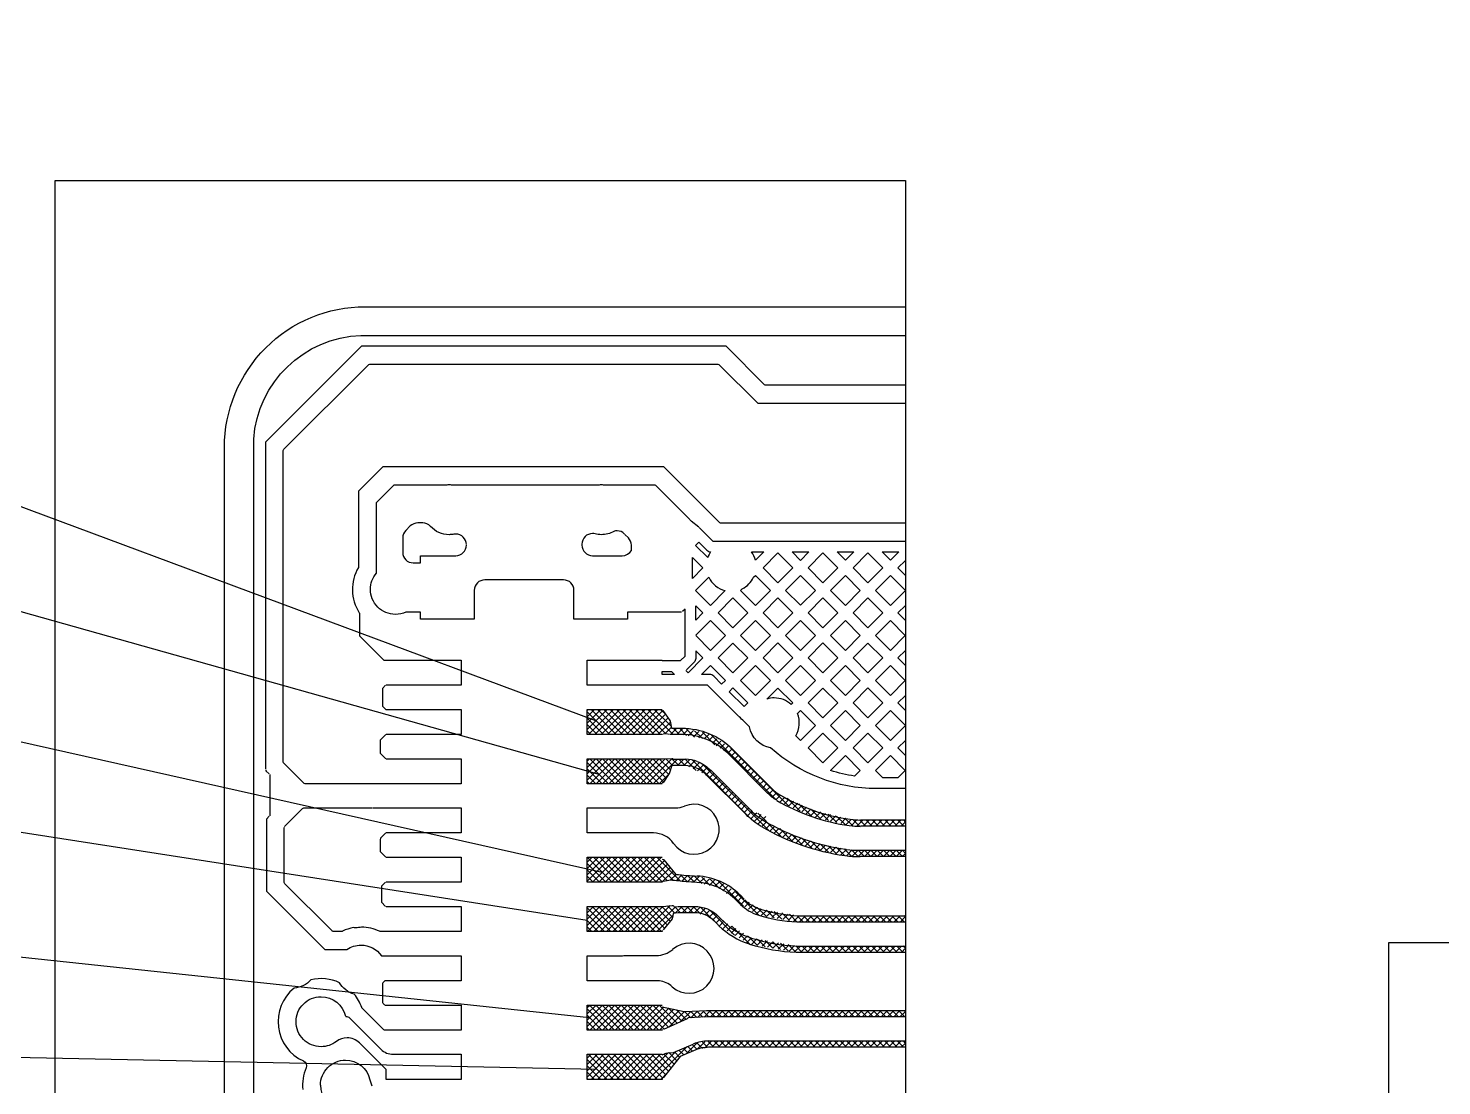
# Model space of a CAD drawing. Header units: millimetres. Extents: x 3193 to 3447, y -44 to 135.
# Drawn here: x 3249.66 to 3279.79, y 66.5 to 89.03 of the extents above; entities that cross this region are included whole.
import ezdxf

# ---------------------------------------------------------------- set-up
doc = ezdxf.new("R2010")
doc.units = ezdxf.units.MM
doc.header["$LTSCALE"] = 23.1
for name, color, linetype in [('gbr-dxf_layer0', 7, 'CONTINUOUS'), ('gbr-outline-dxf_layer1', 2, 'CONTINUOUS'), ('備註', 1, 'CONTINUOUS')]:
    doc.layers.add(name, color=color, linetype=linetype)

msp = doc.modelspace()

# ---------------------------------------------------------------- linework, layer by layer
at = {"layer": 'gbr-dxf_layer0'}
for p, q in [((3258.065, 78.492), (3257.963, 78.492)), ((3263.792, 78.533), (3263.952, 78.406)), ((3257.64, 78.168), (3257.64, 77.867)), ((3261.462, 78.038), (3261.462, 78.019)), ((3261.689, 77.792), (3262.319, 77.792)), ((3264.144, 77.753), (3263.885, 78.012)), ((3265.081, 77.874), (3265.341, 77.874)), ((3265.341, 77.874), (3265.162, 77.695)), ((3265.942, 77.874), (3266.301, 77.874)), ((3266.901, 77.874), (3267.259, 77.874)), ((3267.861, 77.874), (3268.219, 77.874)), ((3263.818, 77.31), (3263.818, 77.756)), ((3261.066, 77.278), (3259.393, 77.278)), ((3263.66, 76.652), (3263.609, 76.602)), ((3263.888, 76.421), (3263.888, 76.727)), ((3263.437, 75.26), (3263.175, 75.26)), ((3263.597, 73.981), (3263.344, 73.981)), ((3257.285, 73.467), (3257.651, 73.467)), ((3254.805, 73.13), (3254.805, 72.251)), ((3263.175, 72.934), (3261.575, 72.934)), ((3268.363, 72.831), (3267.742, 72.831)), ((3255.115, 72.02), (3255.119, 72.02)), ((3255.115, 70.83), (3255.115, 72.004)), ((3258.58, 71.884), (3257.285, 71.884)), ((3258.517, 70.834), (3257.285, 70.834)), ((3264.833, 70.563), (3264.92, 70.475)), ((3257.285, 70.317), (3258.328, 70.317)), ((3263.506, 70.32), (3263.859, 70.32)), ((3264.824, 70.38), (3264.737, 70.467)), ((3254.466, 59.688), (3254.466, 68.89)), ((3258.179, 68.733), (3257.285, 68.733)), ((3257.218, 68.258), (3257.256, 68.221)), ((3264.123, 68.098), (3268.363, 68.098)), ((3258.179, 67.683), (3257.285, 67.683)), ((3263.175, 67.157), (3263.275, 67.199)), ((3256.943, 66.62), (3256.979, 66.498))]:
    msp.add_line(p, q, dxfattribs=at)
at = {"layer": 'gbr-dxf_layer0', "linetype": 'Continuous'}
for points in [[(3254.466, 69.111), (3254.466, 73.203), (3254.465, 80.276, -0.384262), (3256.751, 82.488), (3268.363, 82.488)], [(3268.363, 81.424), (3265.385, 81.424, -0.20222), (3265.358, 81.435), (3264.537, 82.256), (3256.762, 82.256), (3254.713, 80.209), (3254.713, 73.241)], [(3255.095, 73.397), (3255.095, 80.034, -0.202305), (3255.107, 80.062), (3256.909, 81.862, -0.202179), (3256.937, 81.873), (3264.363, 81.873, -0.202328), (3264.391, 81.862), (3265.211, 81.041), (3268.363, 81.041)], [(3268.363, 78.485), (3264.431, 78.485, -0.202133), (3264.403, 78.496), (3263.211, 79.689), (3257.215, 79.689), (3256.696, 79.171), (3256.696, 77.542, 0.284412), (3256.715, 76.577)], [(3256.952, 77.075, -0.177629), (3257.079, 77.42), (3257.079, 78.909, -0.202133), (3257.09, 78.936), (3257.449, 79.295, -0.202117), (3257.477, 79.306), (3258.59, 79.306, -0.01913), (3258.63, 79.308, -0.019126), (3258.671, 79.306), (3261.836, 79.306, -0.01913), (3261.876, 79.308, -0.019126), (3261.917, 79.306), (3263.002, 79.306, -0.202133), (3263.029, 79.295), (3263.755, 78.569, -0.078274), (3263.772, 78.552, -0.069751), (3263.787, 78.537)], [(3257.962, 78.492, 0.198977), (3257.802, 78.426), (3257.706, 78.329, 0.198962), (3257.64, 78.17)], [(3258.998, 78.029, 0.414241), (3258.773, 78.254, 0.047089), (3258.731, 78.25, -0.047413), (3258.63, 78.241, -0.212271), (3258.234, 78.417)], [(3262.371, 78.255, 0.202302), (3262.211, 78.323, 0.079851), (3262.142, 78.311, -0.130752), (3261.876, 78.241, -0.063559), (3261.743, 78.258, 0.062717), (3261.687, 78.265, 0.414241), (3261.462, 78.04)], [(3262.517, 78.017, 0.197173), (3262.452, 78.175), (3262.379, 78.248)], [(3263.885, 78.012), (3263.954, 78.081), (3264.127, 77.908, 0.198113), (3264.207, 77.874, 0.064002), (3264.144, 77.753)], [(3262.321, 77.792, 0.270317), (3262.517, 77.906), (3262.517, 78.016)], [(3259.167, 77.051), (3259.167, 76.437), (3258.022, 76.437), (3258.022, 76.59), (3257.709, 76.59, -0.108184), (3257.486, 76.542, -0.414223), (3256.952, 77.075)], [(3263.888, 75.768), (3263.888, 75.605, -0.200951), (3263.854, 75.524), (3263.691, 75.361)], [(3264.809, 74.364), (3264.142, 75.031), (3263.052, 75.031, -0.041391), (3263.034, 75.033), (3261.575, 75.033), (3261.575, 75.566), (3263.175, 75.566)], [(3263.188, 74.495), (3263.339, 74.283, -0.118307), (3263.346, 74.267), (3263.37, 74.116), (3263.597, 74.116)], [(3267.742, 72.831, -0.185818), (3265.486, 73.7, -0.327479), (3265.037, 74.144), (3264.915, 74.265, 0.018189), (3264.816, 74.357)], [(3257.283, 73.984, -0.020143), (3257.278, 73.982), (3257.16, 73.864), (3257.16, 73.586), (3257.279, 73.467)], [(3263.598, 74.116, -0.19896), (3264.674, 73.67), (3265.518, 72.826)], [(3265.615, 72.58, -0.063651), (3265.422, 72.731), (3264.578, 73.575)], [(3257.285, 72.934), (3255.558, 72.934, -0.202063), (3255.53, 72.946), (3255.107, 73.369, -0.202117), (3255.095, 73.397)], [(3263.175, 73.46, -0.055126), (3263.183, 73.461), (3263.376, 73.474, -0.284522), (3263.412, 73.455), (3263.673, 73.455)], [(3263.673, 73.32), (3263.382, 73.32), (3263.332, 73.165, -0.116749), (3263.325, 73.148), (3263.198, 72.966, -0.187919), (3263.175, 72.95)], [(3263.921, 73.408, -0.102099), (3264.216, 73.213), (3265.06, 72.37)], [(3265.287, 72.023, -0.063743), (3264.964, 72.274), (3264.121, 73.117)], [(3255.127, 72.031), (3255.502, 72.407, -0.198963), (3255.56, 72.418), (3256.998, 72.418)], [(3261.575, 71.884), (3261.575, 72.417), (3263.453, 72.417, 0.096635), (3263.65, 72.455)], [(3254.794, 72.239), (3254.733, 72.178), (3254.733, 70.647), (3255.978, 69.402), (3256.449, 69.402, -0.151628), (3256.751, 69.495, -0.245404), (3257.188, 69.267), (3257.285, 69.267), (3258.179, 69.267)], [(3257.279, 71.884), (3257.169, 71.774, -0.014274), (3257.163, 71.745), (3257.163, 71.487), (3257.283, 71.367)], [(3263.418, 71.657, 0.246509), (3262.985, 71.884), (3261.575, 71.884)], [(3263.175, 71.328), (3263.195, 71.321, -0.136003), (3263.211, 71.309), (3263.462, 71.002, 0.005057), (3263.697, 70.979, 0.010992), (3263.92, 70.965)], [(3257.285, 69.784), (3257.166, 69.784, -0.116572), (3257.149, 69.788, 0.10947), (3256.763, 69.879, -0.059865), (3256.637, 69.864, -0.02042), (3256.594, 69.866, 0.067588), (3256.359, 69.792, -0.166925), (3256.335, 69.784), (3256.161, 69.784, -0.20222), (3256.134, 69.796), (3255.127, 70.803, -0.202111), (3255.115, 70.83)], [(3263.915, 70.83, -0.010991), (3263.685, 70.845, -0.007026), (3263.354, 70.878), (3263.198, 70.847)], [(3263.175, 70.314, -0.028157), (3263.179, 70.315), (3263.385, 70.34, -0.418202), (3263.428, 70.307), (3263.494, 70.319)], [(3263.859, 70.32, -0.199045), (3264.375, 70.105), (3264.462, 70.018)], [(3265.265, 70.264), (3265.272, 70.261, 0.063979), (3266.05, 70.121), (3268.363, 70.121)], [(3264.279, 70.01, 0.199042), (3263.859, 70.185), (3263.512, 70.185), (3263.407, 70.166), (3263.392, 70.075, -0.131276), (3263.384, 70.057), (3263.196, 69.818)], [(3264.382, 69.907, -0.003151), (3264.366, 69.923), (3264.279, 70.01)], [(3264.464, 70.016, 0.003116), (3264.479, 70.001, 0.117723), (3265.07, 69.647)], [(3265.076, 69.645, 0.065192), (3266.035, 69.475), (3268.363, 69.475)], [(3261.575, 68.733), (3261.575, 69.267), (3262.324, 69.267, -0.053727), (3262.381, 69.273), (3263.05, 69.273, 0.182252), (3263.397, 69.403)], [(3257.285, 67.683), (3257.256, 67.683, -0.202133), (3257.229, 67.695), (3256.776, 68.148, -0.11775), (3256.767, 68.163, 0.090342), (3256.605, 68.449, -0.193242), (3256.291, 68.692, 0.170521), (3255.685, 68.754, -0.195435), (3255.325, 68.577, 0.55951), (3255.522, 67.025, -0.404293), (3255.581, 66.877, 0.129857), (3255.509, 66.414, -0.41869)], [(3263.386, 68.607, 0.144754), (3263.117, 68.733), (3261.575, 68.733)], [(3257.214, 68.686, -0.016803), (3257.213, 68.682), (3257.213, 68.265)], [(3255.366, 67.862, -0.414223), (3255.899, 68.395, -0.351928), (3256.42, 67.977)], [(3263.175, 68.18), (3263.641, 68.08, -0.066642), (3263.661, 68.077), (3264.119, 68.098)], [(3257.439, 67.167), (3258.885, 67.167), (3258.885, 66.633), (3257.285, 66.633), (3257.285, 66.841), (3256.716, 67.41, 0.196307), (3256.454, 67.517, 0.162814), (3256.228, 67.442, -0.167528), (3255.899, 67.328, -0.414223), (3255.366, 67.862)], [(3256.426, 67.976, -0.201292), (3256.507, 67.942), (3257.175, 67.274, 0.196314), (3257.438, 67.167)], [(3268.363, 67.963), (3264.124, 67.963), (3263.724, 67.944, -0.211315), (3263.703, 67.921), (3263.202, 67.697)], [(3255.888, 66.508, -0.414223), (3256.421, 67.042, -0.351189), (3256.942, 66.625)]]:
    msp.add_lwpolyline(points, format="xyb", dxfattribs=at)
for points in [[(3263.961, 78.397), (3264.256, 78.102), (3268.363, 78.102)], [(3257.866, 77.64), (3258.022, 77.64), (3258.022, 77.792), (3258.771, 77.792)], [(3266.301, 77.874), (3266.121, 77.694), (3265.942, 77.874)], [(3267.259, 77.874), (3267.08, 77.695), (3266.901, 77.874)], [(3268.219, 77.874), (3268.04, 77.695), (3267.861, 77.874)], [(3263.818, 77.756), (3264.041, 77.533), (3263.818, 77.31)], [(3268.363, 77.372), (3268.201, 77.533), (3268.363, 77.694)], [(3263.582, 76.59), (3262.437, 76.59), (3262.437, 76.437), (3261.293, 76.437), (3261.293, 77.051)], [(3256.722, 76.568), (3256.722, 76.086), (3257.24, 75.567), (3257.588, 75.567)], [(3263.175, 75.556), (3263.563, 75.556), (3263.66, 75.652), (3263.66, 76.652)], [(3263.888, 76.727), (3264.041, 76.574), (3263.888, 76.421)], [(3268.363, 76.412), (3268.201, 76.574), (3268.363, 76.735)], [(3263.888, 76.091), (3264.203, 75.776), (3264.521, 76.094), (3264.203, 76.412), (3263.888, 76.097)], [(3263.674, 75.346), (3263.724, 75.297), (3264.042, 75.615), (3263.888, 75.768)], [(3268.363, 75.453), (3268.201, 75.615), (3268.363, 75.776)], [(3257.596, 75.566), (3258.885, 75.566), (3258.885, 75.033), (3257.285, 75.033)], [(3263.175, 75.26), (3263.175, 75.327), (3263.37, 75.327), (3263.437, 75.26)], [(3257.277, 75.034), (3257.209, 74.966), (3257.209, 74.589), (3257.282, 74.517), (3257.531, 74.517)], [(3268.363, 74.494), (3268.201, 74.656), (3268.363, 74.817)], [(3257.54, 74.516), (3258.885, 74.516), (3258.885, 73.983), (3257.285, 73.983)], [(3261.575, 73.983), (3261.575, 74.516), (3263.175, 74.516)], [(3263.175, 73.993), (3263.175, 73.983), (3261.575, 73.983)], [(3263.33, 73.982), (3263.25, 73.999), (3263.191, 73.992)], [(3268.363, 73.535), (3268.201, 73.696), (3268.363, 73.858)], [(3257.652, 73.467), (3258.885, 73.467), (3258.885, 72.934), (3257.285, 72.934)], [(3261.575, 72.934), (3261.575, 73.467), (3263.175, 73.467)], [(3254.713, 73.222), (3254.732, 73.203), (3254.794, 73.142)], [(3257.012, 72.417), (3257.285, 72.417), (3258.542, 72.417), (3258.885, 72.417), (3258.885, 71.884), (3258.58, 71.884)], [(3267.4, 72.161), (3268.363, 72.161)], [(3268.363, 72.026), (3267.4, 72.026)], [(3267.401, 71.514), (3268.363, 71.514)], [(3257.285, 71.367), (3258.517, 71.367), (3258.885, 71.367), (3258.885, 70.834), (3258.517, 70.834)], [(3261.575, 70.834), (3261.575, 71.367), (3263.175, 71.367)], [(3268.363, 71.379), (3267.401, 71.379)], [(3257.273, 70.834), (3257.188, 70.748), (3257.188, 70.406), (3257.277, 70.317)], [(3263.175, 70.85), (3263.175, 70.834), (3261.575, 70.834)], [(3258.328, 70.317), (3258.885, 70.317), (3258.885, 69.783), (3257.285, 69.783)], [(3261.575, 69.783), (3261.575, 70.317), (3263.175, 70.317)], [(3268.363, 69.986), (3266.048, 69.986)], [(3263.175, 69.804), (3263.175, 69.783), (3261.575, 69.783)], [(3268.363, 69.34), (3266.033, 69.34)], [(3254.465, 68.89), (3254.465, 68.958), (3254.465, 69.043), (3254.465, 69.111)], [(3258.18, 69.267), (3258.885, 69.267), (3258.885, 68.733), (3258.18, 68.733)], [(3257.285, 68.733), (3257.26, 68.733), (3257.218, 68.692)], [(3257.262, 68.217), (3257.285, 68.217), (3258.179, 68.217), (3258.885, 68.217), (3258.885, 67.683), (3258.18, 67.683)], [(3261.575, 67.683), (3261.575, 68.217), (3263.175, 68.217)], [(3263.175, 67.696), (3263.175, 67.683), (3261.575, 67.683)], [(3263.888, 67.262), (3263.557, 67.122), (3263.197, 66.665)], [(3263.285, 67.201), (3263.412, 67.207), (3263.836, 67.386)], [(3264.161, 67.451), (3268.363, 67.451)], [(3268.363, 67.316), (3264.161, 67.316)], [(3261.575, 66.633), (3261.575, 67.167), (3263.175, 67.167)], [(3263.175, 66.651), (3263.175, 66.633), (3261.575, 66.633)]]:
    msp.add_lwpolyline(points, dxfattribs=at)
for points in [[(3265.324, 77.533), (3265.642, 77.851), (3265.96, 77.533), (3265.642, 77.215)], [(3266.283, 77.533), (3266.601, 77.851), (3266.919, 77.533), (3266.601, 77.215)], [(3267.242, 77.533), (3267.56, 77.851), (3267.878, 77.533), (3267.56, 77.215)], [(3265.804, 77.053), (3266.121, 77.371), (3266.439, 77.053), (3266.121, 76.736)], [(3266.762, 77.053), (3267.08, 77.371), (3267.398, 77.053), (3267.08, 76.735)], [(3267.722, 77.053), (3268.04, 77.371), (3268.358, 77.053), (3268.04, 76.735)], [(3264.365, 76.574), (3264.683, 76.892), (3265.001, 76.574), (3264.683, 76.256)], [(3265.324, 76.574), (3265.642, 76.892), (3265.96, 76.574), (3265.642, 76.256)], [(3266.283, 76.574), (3266.601, 76.892), (3266.919, 76.574), (3266.601, 76.256)], [(3267.242, 76.574), (3267.56, 76.892), (3267.878, 76.574), (3267.56, 76.256)], [(3264.844, 76.094), (3265.162, 76.412), (3265.48, 76.094), (3265.162, 75.776)], [(3265.803, 76.094), (3266.121, 76.412), (3266.439, 76.094), (3266.121, 75.776)], [(3266.763, 76.094), (3267.08, 76.412), (3267.398, 76.094), (3267.081, 75.776)], [(3267.722, 76.094), (3268.04, 76.412), (3268.357, 76.094), (3268.039, 75.776)], [(3264.365, 75.615), (3264.683, 75.932), (3265, 75.615), (3264.683, 75.297)], [(3265.323, 75.615), (3265.642, 75.933), (3265.96, 75.615), (3265.642, 75.297)], [(3266.283, 75.615), (3266.601, 75.933), (3266.919, 75.615), (3266.601, 75.297)], [(3267.242, 75.615), (3267.56, 75.932), (3267.878, 75.615), (3267.56, 75.297)], [(3264.844, 75.135), (3265.162, 75.453), (3265.48, 75.135), (3265.162, 74.817)], [(3265.803, 75.135), (3266.121, 75.453), (3266.439, 75.135), (3266.121, 74.817)], [(3266.763, 75.135), (3267.081, 75.453), (3267.398, 75.135), (3267.08, 74.817)], [(3267.722, 75.135), (3268.039, 75.453), (3268.357, 75.135), (3268.04, 74.817)], [(3264.603, 74.894), (3264.683, 74.974), (3265.001, 74.656), (3264.921, 74.576)], [(3266.283, 74.655), (3266.601, 74.973), (3266.919, 74.656), (3266.601, 74.338)], [(3267.242, 74.656), (3267.56, 74.974), (3267.878, 74.656), (3267.56, 74.338)], [(3266.762, 74.176), (3267.08, 74.494), (3267.398, 74.176), (3267.08, 73.858)], [(3267.722, 74.176), (3268.04, 74.494), (3268.358, 74.176), (3268.04, 73.858)], [(3266.283, 73.697), (3266.601, 74.014), (3266.919, 73.696), (3266.601, 73.379)], [(3267.242, 73.696), (3267.56, 74.014), (3267.878, 73.696), (3267.56, 73.378)], [(3267.722, 73.217), (3268.04, 73.535), (3268.357, 73.217), (3268.2, 73.06), (3267.878, 73.06)]]:
    msp.add_lwpolyline(points, close=True, dxfattribs=at)
for points in [[(3263.885, 77.053), (3264.165, 77.333, 0.222526), (3264.517, 77.049), (3264.203, 76.735)], [(3264.844, 77.053), (3264.88, 77.089, 0.165569), (3265.123, 77.332), (3265.162, 77.371), (3265.48, 77.053), (3265.162, 76.735)], [(3264.01, 75.26), (3264.203, 75.453), (3264.521, 75.135), (3264.441, 75.055), (3264.271, 75.226, 0.20095), (3264.189, 75.26)], [(3265.406, 74.738), (3265.642, 74.973), (3265.96, 74.655), (3265.925, 74.621, 0.188154), (3265.564, 74.762, 0.075344)], [(3266.023, 73.957, 0.234721), (3266.058, 74.43), (3266.121, 74.494), (3266.439, 74.176), (3266.121, 73.858)], [(3266.763, 73.217), (3267.08, 73.535), (3267.398, 73.217), (3267.277, 73.095, -0.042189)]]:
    msp.add_lwpolyline(points, format="xyb", close=True, dxfattribs=at)
at = {"layer": 'gbr-dxf_layer0'}
for centre, radius, start, end in [((3258.067, 78.267), 0.225, 42.0286, 90.0155), ((3257.865, 77.865), 0.225, 180, 270), ((3258.773, 78.017), 0.225, 270, 0), ((3261.687, 78.017), 0.225, 180, 270), ((3264.644, 77.567), 0.533, 13.848, 35.0736), ((3259.392, 77.053), 0.225, 90, 180), ((3261.068, 77.053), 0.225, 0, 90), ((3263.598, 72.595), 1.386, 44.9922, 90.0008), ((3263.673, 72.785), 0.67, 68.3123, 89.9989), ((3263.673, 72.785), 0.535, 68.3118, 89.9982), ((3263.597, 72.595), 0.74, 44.9277, 68.2378), ((3266.107, 73.41), 0.83, 224.7564, 239.3144), ((3267.741, 76.196), 4.06, 239.5625, 262.0822), ((3263.855, 71.963), 0.533, 214.9142, 112.6358), ((3266.108, 73.41), 1.477, 224.8135, 239.3985), ((3267.741, 76.196), 4.195, 239.5629, 262.0827), ((3267.74, 76.197), 4.706, 239.5703, 262.1034), ((3267.396, 73.737), 1.712, 262.1941, 270.0001), ((3267.397, 73.737), 1.577, 262.1926, 269.9987), ((3267.74, 76.197), 4.841, 239.57, 262.0203), ((3267.392, 73.738), 2.223, 262.4968, 270.0056), ((3267.392, 73.738), 2.358, 262.3286, 270.0043), ((3263.859, 69.591), 1.241, 44.9719, 87.434), ((3263.859, 69.591), 1.376, 44.9716, 87.4339), ((3265.841, 71.31), 1.378, 222.4673, 222.9715), ((3265.517, 71.061), 0.972, 226.1913, 251.9122), ((3265.517, 71.061), 0.837, 226.0454, 251.6135), ((3266.204, 73.221), 3.238, 252.4955, 267.1745), ((3265.515, 71.062), 1.618, 225.6271, 252.5232), ((3263.746, 69), 0.533, 227.5279, 130.9568), ((3266.204, 73.221), 3.884, 252.5074, 267.4369), ((3264.16, 66.615), 0.836, 89.9986, 112.7581), ((3264.161, 66.615), 0.701, 89.9991, 112.7523), ((3256.421, 66.508), 0.533, 179.9998, 257.3977)]:
    msp.add_arc(centre, radius, start, end, dxfattribs=at)
at = {"layer": 'gbr-outline-dxf_layer1', "linetype": 'Continuous'}
msp.add_lwpolyline([(3268.363, 42.3), (3256.84, 42.3, -0.414215), (3253.84, 45.3), (3253.84, 80.1, -0.414215), (3256.84, 83.1), (3268.363, 83.1)], format="xyb", dxfattribs=at)
at = {"layer": '備註', "color": 1, "linetype": 'Continuous'}
for p, q in [((3261.762, 74.277), (3222.015, 89.033)), ((3261.829, 73.132), (3222.491, 84.191)), ((3261.897, 71.044), (3222.739, 79.813)), ((3261.575, 70.019), (3222.234, 76.124)), ((3261.575, 74.494), (3261.597, 74.516)), ((3261.575, 74.359), (3261.732, 74.516)), ((3261.575, 74.225), (3261.866, 74.516)), ((3261.575, 74.09), (3262.001, 74.516)), ((3262.056, 73.983), (3261.575, 74.464)), ((3261.602, 73.983), (3262.136, 74.516)), ((3262.191, 73.983), (3261.658, 74.516)), ((3261.737, 73.983), (3262.27, 74.516)), ((3262.326, 73.983), (3261.792, 74.516)), ((3261.872, 73.983), (3262.405, 74.516)), ((3262.46, 73.983), (3261.927, 74.516)), ((3262.006, 73.983), (3262.54, 74.516)), ((3262.595, 73.983), (3262.062, 74.516)), ((3262.141, 73.983), (3262.675, 74.516)), ((3262.73, 73.983), (3262.196, 74.516)), ((3262.276, 73.983), (3262.809, 74.516)), ((3262.865, 73.983), (3262.331, 74.516)), ((3262.411, 73.983), (3262.944, 74.516)), ((3262.999, 73.983), (3262.466, 74.516)), ((3262.545, 73.983), (3263.079, 74.516)), ((3263.134, 73.983), (3262.601, 74.516)), ((3262.68, 73.983), (3263.189, 74.492)), ((3263.253, 73.998), (3262.735, 74.516)), ((3263.405, 73.981), (3262.87, 74.516)), ((3263.364, 74.157), (3263.005, 74.516)), ((3263.255, 74.401), (3263.139, 74.516)), ((3261.922, 73.983), (3261.575, 74.33)), ((3261.787, 73.983), (3261.575, 74.195)), ((3262.815, 73.983), (3263.246, 74.414)), ((3262.949, 73.983), (3263.302, 74.335)), ((3263.084, 73.983), (3263.349, 74.248)), ((3261.652, 73.983), (3261.575, 74.06)), ((3263.233, 73.997), (3263.368, 74.132)), ((3263.351, 73.981), (3263.486, 74.116)), ((3263.54, 73.981), (3263.405, 74.116)), ((3263.486, 73.981), (3263.617, 74.112)), ((3263.694, 73.962), (3263.54, 74.116)), ((3263.617, 73.977), (3263.73, 74.09)), ((3263.862, 73.928), (3263.694, 74.097)), ((3263.729, 73.955), (3263.842, 74.067)), ((3263.842, 73.932), (3263.954, 74.045)), ((3264.03, 73.895), (3263.862, 74.063)), ((3263.954, 73.91), (3264.067, 74.023)), ((3264.298, 73.762), (3264.03, 74.03)), ((3264.066, 73.888), (3264.179, 74)), ((3264.165, 73.851), (3264.26, 73.946)), ((3265.613, 72.582), (3264.224, 73.971)), ((3264.245, 73.797), (3264.341, 73.893)), ((3264.326, 73.743), (3264.422, 73.839)), ((3264.407, 73.689), (3264.502, 73.785)), ((3264.488, 73.635), (3264.583, 73.731)), ((3264.568, 73.581), (3264.664, 73.677)), ((3265.864, 72.465), (3264.63, 73.699)), ((3264.637, 73.515), (3264.733, 73.611)), ((3264.705, 73.448), (3264.8, 73.544)), ((3261.575, 73.416), (3261.625, 73.467)), ((3261.575, 73.282), (3261.76, 73.467)), ((3261.575, 73.147), (3261.895, 73.467)), ((3261.575, 73.012), (3262.029, 73.467)), ((3262.028, 72.934), (3261.575, 73.387)), ((3261.893, 72.934), (3261.575, 73.252)), ((3262.163, 72.934), (3261.629, 73.467)), ((3261.631, 72.934), (3262.164, 73.467)), ((3262.297, 72.934), (3261.764, 73.467)), ((3261.765, 72.934), (3262.299, 73.467)), ((3262.432, 72.934), (3261.899, 73.467)), ((3261.9, 72.934), (3262.433, 73.467)), ((3262.567, 72.934), (3262.033, 73.467)), ((3262.035, 72.934), (3262.568, 73.467)), ((3262.702, 72.934), (3262.168, 73.467)), ((3262.169, 72.934), (3262.703, 73.467)), ((3262.836, 72.934), (3262.303, 73.467)), ((3262.304, 72.934), (3262.838, 73.467)), ((3262.971, 72.934), (3262.438, 73.467)), ((3262.439, 72.934), (3262.972, 73.467)), ((3263.106, 72.934), (3262.572, 73.467)), ((3262.574, 72.934), (3263.107, 73.467)), ((3263.202, 72.972), (3262.707, 73.467)), ((3262.708, 72.934), (3263.239, 73.465)), ((3263.257, 73.051), (3262.842, 73.467)), ((3262.843, 72.934), (3263.383, 73.474)), ((3263.313, 73.131), (3262.976, 73.467)), ((3262.978, 72.934), (3263.499, 73.455)), ((3263.352, 73.226), (3263.111, 73.467)), ((3263.393, 73.32), (3263.248, 73.465)), ((3263.527, 73.32), (3263.374, 73.474)), ((3263.499, 73.32), (3263.634, 73.455)), ((3263.662, 73.32), (3263.527, 73.455)), ((3263.634, 73.32), (3263.76, 73.447)), ((3263.82, 73.297), (3263.662, 73.455)), ((3263.739, 73.29), (3263.753, 73.305)), ((3263.76, 73.312), (3263.871, 73.422)), ((3265.08, 72.172), (3263.812, 73.439)), ((3263.899, 73.218), (3263.826, 73.291)), ((3263.831, 73.249), (3263.866, 73.283)), ((3263.867, 73.284), (3263.968, 73.385)), ((3263.958, 73.24), (3264.056, 73.338)), ((3265.441, 71.946), (3264.034, 73.353)), ((3264.04, 73.187), (3264.136, 73.283)), ((3264.772, 73.381), (3264.867, 73.476)), ((3264.839, 73.313), (3264.935, 73.409)), ((3264.907, 73.246), (3265.002, 73.342)), ((3264.974, 73.179), (3265.069, 73.274)), ((3261.759, 72.934), (3261.575, 73.117)), ((3261.624, 72.934), (3261.575, 72.983)), ((3263.112, 72.934), (3263.32, 73.141)), ((3263.924, 73.207), (3263.949, 73.231)), ((3264.017, 73.165), (3264.03, 73.178)), ((3264.11, 73.123), (3264.111, 73.124)), ((3264.112, 73.125), (3264.208, 73.221)), ((3264.18, 73.058), (3264.276, 73.154)), ((3264.247, 72.991), (3264.343, 73.086)), ((3264.315, 72.924), (3264.41, 73.019)), ((3264.382, 72.856), (3264.478, 72.952)), ((3265.041, 73.111), (3265.137, 73.207)), ((3265.109, 73.044), (3265.204, 73.139)), ((3265.176, 72.977), (3265.272, 73.072)), ((3265.243, 72.909), (3265.339, 73.005)), ((3265.311, 72.842), (3265.406, 72.937)), ((3264.449, 72.789), (3264.545, 72.884)), ((3264.517, 72.722), (3264.612, 72.817)), ((3264.584, 72.654), (3264.68, 72.75)), ((3264.652, 72.587), (3264.747, 72.682)), ((3265.378, 72.775), (3265.474, 72.87)), ((3265.447, 72.709), (3265.542, 72.804)), ((3265.519, 72.646), (3265.616, 72.743)), ((3265.599, 72.591), (3265.698, 72.69)), ((3265.688, 72.546), (3265.79, 72.647)), ((3264.719, 72.519), (3264.814, 72.615)), ((3264.786, 72.452), (3264.882, 72.548)), ((3264.854, 72.385), (3264.949, 72.48)), ((3264.921, 72.317), (3265.016, 72.413)), ((3264.99, 72.252), (3265.085, 72.347)), ((3265.087, 72.348), (3265.094, 72.355)), ((3265.781, 72.504), (3265.882, 72.605)), ((3266.115, 72.349), (3265.84, 72.624)), ((3265.873, 72.461), (3265.974, 72.562)), ((3265.965, 72.418), (3266.066, 72.52)), ((3266.057, 72.376), (3266.158, 72.477)), ((3266.365, 72.234), (3266.09, 72.508)), ((3266.149, 72.333), (3266.25, 72.434)), ((3266.241, 72.291), (3266.342, 72.392)), ((3266.333, 72.248), (3266.439, 72.354)), ((3266.542, 72.191), (3266.341, 72.393)), ((3261.627, 67.946), (3222.577, 72.082)), ((3265.061, 72.188), (3265.157, 72.284)), ((3265.134, 72.127), (3265.231, 72.224)), ((3265.162, 72.29), (3265.189, 72.316)), ((3265.396, 72.125), (3265.215, 72.305)), ((3265.215, 72.072), (3265.312, 72.169)), ((3265.238, 72.231), (3265.285, 72.277)), ((3265.296, 72.019), (3265.396, 72.119)), ((3265.314, 72.172), (3265.38, 72.238)), ((3265.385, 71.973), (3265.486, 72.074)), ((3265.712, 71.809), (3265.408, 72.113)), ((3266.437, 72.217), (3266.548, 72.328)), ((3266.72, 72.148), (3266.537, 72.331)), ((3266.545, 72.19), (3266.656, 72.302)), ((3266.654, 72.164), (3266.765, 72.276)), ((3266.897, 72.106), (3266.715, 72.288)), ((3266.762, 72.138), (3266.874, 72.25)), ((3266.871, 72.112), (3266.982, 72.223)), ((3267.074, 72.063), (3266.892, 72.245)), ((3266.979, 72.086), (3267.091, 72.197)), ((3267.238, 72.034), (3267.07, 72.202)), ((3267.088, 72.06), (3267.201, 72.173)), ((3267.201, 72.038), (3267.326, 72.163)), ((3267.381, 72.026), (3267.237, 72.17)), ((3267.326, 72.028), (3267.458, 72.161)), ((3267.516, 72.026), (3267.38, 72.161)), ((3267.458, 72.026), (3267.593, 72.161)), ((3267.651, 72.026), (3267.516, 72.161)), ((3267.593, 72.026), (3267.728, 72.161)), ((3267.785, 72.026), (3267.65, 72.161)), ((3267.727, 72.026), (3267.862, 72.161)), ((3267.92, 72.026), (3267.785, 72.161)), ((3267.862, 72.026), (3267.997, 72.161)), ((3268.055, 72.026), (3267.92, 72.161)), ((3267.997, 72.026), (3268.132, 72.161)), ((3268.189, 72.026), (3268.054, 72.161)), ((3268.131, 72.026), (3268.266, 72.161)), ((3268.324, 72.026), (3268.189, 72.161)), ((3268.266, 72.026), (3268.363, 72.122)), ((3268.363, 72.122), (3268.324, 72.161)), ((3265.475, 71.928), (3265.575, 72.029)), ((3265.564, 71.883), (3265.665, 71.984)), ((3265.654, 71.838), (3265.755, 71.939)), ((3265.952, 71.703), (3265.679, 71.977)), ((3265.744, 71.793), (3265.844, 71.894)), ((3265.833, 71.748), (3265.937, 71.852)), ((3265.931, 71.711), (3266.037, 71.817)), ((3266.159, 71.632), (3265.94, 71.851)), ((3266.031, 71.676), (3266.137, 71.782)), ((3266.131, 71.641), (3266.237, 71.747)), ((3266.365, 71.56), (3266.146, 71.779)), ((3266.231, 71.607), (3266.337, 71.713)), ((3266.331, 71.572), (3266.437, 71.678)), ((3266.551, 71.509), (3266.353, 71.707)), ((3266.431, 71.537), (3266.542, 71.649)), ((3266.539, 71.511), (3266.654, 71.626)), ((3266.72, 71.474), (3266.547, 71.648)), ((3266.651, 71.488), (3266.766, 71.603)), ((3266.89, 71.439), (3266.716, 71.613)), ((3266.763, 71.465), (3266.877, 71.58)), ((3266.875, 71.442), (3266.989, 71.557)), ((3267.06, 71.404), (3266.886, 71.578)), ((3266.986, 71.419), (3267.101, 71.534)), ((3267.207, 71.392), (3267.056, 71.543)), ((3267.101, 71.399), (3267.227, 71.525)), ((3267.351, 71.382), (3267.207, 71.527)), ((3267.227, 71.39), (3267.353, 71.517)), ((3267.489, 71.379), (3267.351, 71.517)), ((3267.353, 71.382), (3267.486, 71.514)), ((3267.485, 71.379), (3267.62, 71.514)), ((3267.623, 71.379), (3267.488, 71.514)), ((3267.62, 71.379), (3267.755, 71.514)), ((3267.758, 71.379), (3267.623, 71.514)), ((3267.755, 71.379), (3267.89, 71.514)), ((3267.893, 71.379), (3267.758, 71.514)), ((3267.889, 71.379), (3268.024, 71.514)), ((3268.027, 71.379), (3267.892, 71.514)), ((3268.024, 71.379), (3268.159, 71.514)), ((3268.162, 71.379), (3268.027, 71.514)), ((3268.159, 71.379), (3268.294, 71.514)), ((3268.297, 71.379), (3268.162, 71.514)), ((3268.293, 71.379), (3268.363, 71.449)), ((3268.363, 71.448), (3268.297, 71.514)), ((3261.786, 66.845), (3222.886, 67.649))]:
    msp.add_line(p, q, dxfattribs=at)
at = {"layer": '備註', "color": 2, "linetype": 'Continuous'}
for p, q in [((3261.575, 71.261), (3261.68, 71.367)), ((3261.575, 71.126), (3261.815, 71.367)), ((3261.575, 70.992), (3261.95, 71.367)), ((3261.575, 70.857), (3262.085, 71.367)), ((3262.108, 70.834), (3261.575, 71.366)), ((3261.973, 70.834), (3261.575, 71.232)), ((3261.686, 70.834), (3262.219, 71.367)), ((3262.242, 70.834), (3261.709, 71.367)), ((3261.821, 70.834), (3262.354, 71.367)), ((3262.377, 70.834), (3261.844, 71.367)), ((3261.955, 70.834), (3262.489, 71.367)), ((3262.512, 70.834), (3261.978, 71.367)), ((3262.09, 70.834), (3262.623, 71.367)), ((3262.646, 70.834), (3262.113, 71.367)), ((3262.225, 70.834), (3262.758, 71.367)), ((3262.781, 70.834), (3262.248, 71.367)), ((3262.359, 70.834), (3262.893, 71.367)), ((3262.916, 70.834), (3262.382, 71.367)), ((3262.494, 70.834), (3263.027, 71.367)), ((3263.05, 70.834), (3262.517, 71.367)), ((3262.629, 70.834), (3263.162, 71.367)), ((3263.175, 70.844), (3262.652, 71.367)), ((3262.763, 70.834), (3263.224, 71.294)), ((3263.288, 70.865), (3262.786, 71.367)), ((3262.898, 70.834), (3263.284, 71.22)), ((3263.416, 70.872), (3262.921, 71.367)), ((3263.033, 70.834), (3263.345, 71.145)), ((3263.566, 70.857), (3263.056, 71.367)), ((3261.838, 70.834), (3261.575, 71.097)), ((3261.703, 70.834), (3261.575, 70.962)), ((3263.168, 70.834), (3263.175, 70.841)), ((3263.183, 70.849), (3263.405, 71.071)), ((3263.345, 70.876), (3263.47, 71.001)), ((3263.47, 70.866), (3263.593, 70.989)), ((3263.715, 70.843), (3263.566, 70.992)), ((3263.592, 70.854), (3263.716, 70.978)), ((3263.859, 70.834), (3263.714, 70.978)), ((3263.716, 70.843), (3263.843, 70.97)), ((3263.842, 70.835), (3263.963, 70.955)), ((3264.022, 70.805), (3263.858, 70.969)), ((3263.961, 70.819), (3264.072, 70.93)), ((3264.198, 70.764), (3264.02, 70.942)), ((3264.071, 70.794), (3264.181, 70.904)), ((3264.18, 70.768), (3264.29, 70.878)), ((3264.393, 70.703), (3264.196, 70.901)), ((3264.289, 70.742), (3264.399, 70.853)), ((3264.91, 70.321), (3264.372, 70.859)), ((3264.388, 70.707), (3264.483, 70.802)), ((3264.468, 70.652), (3264.563, 70.747)), ((3264.548, 70.597), (3264.643, 70.693)), ((3264.628, 70.542), (3264.723, 70.638)), ((3264.708, 70.488), (3264.803, 70.583)), ((3265.234, 70.132), (3264.738, 70.628)), ((3261.575, 70.184), (3261.708, 70.317)), ((3261.575, 70.049), (3261.843, 70.317)), ((3261.575, 69.914), (3261.977, 70.317)), ((3262.08, 69.783), (3261.575, 70.289)), ((3261.579, 69.783), (3262.112, 70.317)), ((3262.215, 69.783), (3261.681, 70.317)), ((3261.713, 69.783), (3262.247, 70.317)), ((3262.349, 69.783), (3261.816, 70.317)), ((3261.848, 69.783), (3262.382, 70.317)), ((3262.484, 69.783), (3261.951, 70.317)), ((3261.983, 69.783), (3262.516, 70.317)), ((3262.619, 69.783), (3262.085, 70.317)), ((3262.118, 69.783), (3262.651, 70.317)), ((3262.753, 69.783), (3262.22, 70.317)), ((3262.252, 69.783), (3262.786, 70.317)), ((3262.888, 69.783), (3262.355, 70.317)), ((3262.387, 69.783), (3262.92, 70.317)), ((3263.023, 69.783), (3262.489, 70.317)), ((3262.522, 69.783), (3263.055, 70.317)), ((3263.158, 69.783), (3262.624, 70.317)), ((3262.656, 69.783), (3263.189, 70.316)), ((3263.223, 69.852), (3262.759, 70.317)), ((3262.791, 69.783), (3263.343, 70.335)), ((3263.283, 69.928), (3262.894, 70.317)), ((3262.926, 69.783), (3263.454, 70.311)), ((3263.342, 70.003), (3263.028, 70.317)), ((3263.394, 70.086), (3263.163, 70.317)), ((3263.442, 70.172), (3263.287, 70.328)), ((3263.565, 70.185), (3263.44, 70.309)), ((3263.451, 70.174), (3263.596, 70.319)), ((3263.699, 70.185), (3263.565, 70.319)), ((3263.596, 70.185), (3263.731, 70.319)), ((3263.834, 70.185), (3263.7, 70.319)), ((3263.731, 70.185), (3263.865, 70.318)), ((3263.996, 70.157), (3263.834, 70.32)), ((3263.865, 70.184), (3263.977, 70.296)), ((3263.977, 70.161), (3264.089, 70.274)), ((3264.275, 70.013), (3263.996, 70.292)), ((3264.088, 70.138), (3264.184, 70.233)), ((3264.716, 69.707), (3264.201, 70.222)), ((3264.779, 70.425), (3264.875, 70.52)), ((3264.847, 70.358), (3264.947, 70.458)), ((3264.932, 70.308), (3265.03, 70.406)), ((3265.017, 70.258), (3265.113, 70.354)), ((3265.102, 70.208), (3265.196, 70.302)), ((3265.187, 70.158), (3265.288, 70.26)), ((3265.398, 70.103), (3265.201, 70.299)), ((3265.286, 70.123), (3265.402, 70.24)), ((3265.562, 70.073), (3265.394, 70.241)), ((3261.945, 69.783), (3261.575, 70.154)), ((3261.811, 69.783), (3261.575, 70.019)), ((3263.06, 69.783), (3263.4, 70.123)), ((3264.169, 70.084), (3264.265, 70.179)), ((3264.25, 70.03), (3264.345, 70.125)), ((3264.322, 69.967), (3264.417, 70.063)), ((3264.39, 69.901), (3264.49, 70.001)), ((3264.475, 69.851), (3264.574, 69.95)), ((3265.4, 70.102), (3265.516, 70.219)), ((3265.514, 70.082), (3265.63, 70.198)), ((3265.726, 70.044), (3265.559, 70.211)), ((3265.628, 70.061), (3265.744, 70.177)), ((3265.89, 70.015), (3265.724, 70.181)), ((3265.743, 70.041), (3265.858, 70.156)), ((3265.857, 70.021), (3265.972, 70.136)), ((3266.053, 69.986), (3265.888, 70.151)), ((3265.971, 70), (3266.093, 70.121)), ((3266.187, 69.986), (3266.052, 70.121)), ((3266.092, 69.986), (3266.227, 70.121)), ((3266.322, 69.986), (3266.187, 70.121)), ((3266.227, 69.986), (3266.362, 70.121)), ((3266.457, 69.986), (3266.322, 70.121)), ((3266.362, 69.986), (3266.497, 70.121)), ((3266.592, 69.986), (3266.457, 70.121)), ((3266.496, 69.986), (3266.631, 70.121)), ((3266.726, 69.986), (3266.591, 70.121)), ((3266.631, 69.986), (3266.766, 70.121)), ((3266.861, 69.986), (3266.726, 70.121)), ((3266.766, 69.986), (3266.901, 70.121)), ((3266.996, 69.986), (3266.861, 70.121)), ((3266.901, 69.986), (3267.036, 70.121)), ((3267.13, 69.986), (3266.995, 70.121)), ((3267.035, 69.986), (3267.17, 70.121)), ((3267.265, 69.986), (3267.13, 70.121)), ((3267.17, 69.986), (3267.305, 70.121)), ((3267.4, 69.986), (3267.265, 70.121)), ((3267.305, 69.986), (3267.44, 70.121)), ((3267.534, 69.986), (3267.399, 70.121)), ((3267.439, 69.986), (3267.574, 70.121)), ((3267.669, 69.986), (3267.534, 70.121)), ((3267.574, 69.986), (3267.709, 70.121)), ((3267.804, 69.986), (3267.669, 70.121)), ((3267.709, 69.986), (3267.844, 70.121)), ((3267.939, 69.986), (3267.804, 70.121)), ((3267.843, 69.986), (3267.978, 70.121)), ((3268.073, 69.986), (3267.938, 70.121)), ((3267.978, 69.986), (3268.113, 70.121)), ((3268.208, 69.986), (3268.073, 70.121)), ((3268.113, 69.986), (3268.248, 70.121)), ((3268.343, 69.986), (3268.208, 70.121)), ((3268.248, 69.986), (3268.363, 70.102)), ((3268.363, 70.101), (3268.342, 70.121)), ((3261.676, 69.783), (3261.575, 69.885)), ((3264.559, 69.8), (3264.657, 69.899)), ((3264.644, 69.75), (3264.741, 69.848)), ((3265.042, 69.515), (3264.661, 69.897)), ((3264.728, 69.7), (3264.825, 69.797)), ((3264.812, 69.649), (3264.908, 69.745)), ((3264.897, 69.599), (3264.992, 69.694)), ((3264.981, 69.549), (3265.078, 69.646)), ((3265.206, 69.486), (3265.007, 69.685)), ((3265.076, 69.509), (3265.192, 69.625)), ((3265.37, 69.457), (3265.204, 69.623)), ((3265.191, 69.489), (3265.307, 69.605)), ((3265.305, 69.469), (3265.421, 69.584)), ((3265.533, 69.428), (3265.368, 69.594)), ((3265.42, 69.449), (3265.535, 69.564)), ((3265.697, 69.4), (3265.531, 69.565)), ((3265.534, 69.428), (3265.65, 69.544)), ((3265.649, 69.408), (3265.764, 69.523)), ((3265.86, 69.371), (3265.695, 69.536)), ((3265.763, 69.388), (3265.878, 69.503)), ((3266.024, 69.342), (3265.859, 69.507)), ((3265.878, 69.368), (3265.993, 69.483)), ((3265.992, 69.348), (3266.12, 69.475)), ((3266.16, 69.34), (3266.023, 69.477)), ((3266.12, 69.34), (3266.255, 69.475)), ((3266.295, 69.34), (3266.16, 69.475)), ((3266.254, 69.34), (3266.389, 69.475)), ((3266.43, 69.34), (3266.295, 69.475)), ((3266.389, 69.34), (3266.524, 69.475)), ((3266.564, 69.34), (3266.429, 69.475)), ((3266.524, 69.34), (3266.659, 69.475)), ((3266.699, 69.34), (3266.564, 69.475)), ((3266.658, 69.34), (3266.793, 69.475)), ((3266.834, 69.34), (3266.699, 69.475)), ((3266.793, 69.34), (3266.928, 69.475)), ((3266.968, 69.34), (3266.833, 69.475)), ((3266.928, 69.34), (3267.063, 69.475)), ((3267.103, 69.34), (3266.968, 69.475)), ((3267.063, 69.34), (3267.198, 69.475)), ((3267.238, 69.34), (3267.103, 69.475)), ((3267.197, 69.34), (3267.332, 69.475)), ((3267.372, 69.34), (3267.237, 69.475)), ((3267.332, 69.34), (3267.467, 69.475)), ((3267.507, 69.34), (3267.372, 69.475)), ((3267.467, 69.34), (3267.602, 69.475)), ((3267.642, 69.34), (3267.507, 69.475)), ((3267.601, 69.34), (3267.736, 69.475)), ((3267.777, 69.34), (3267.642, 69.475)), ((3267.736, 69.34), (3267.871, 69.475)), ((3267.911, 69.34), (3267.776, 69.475)), ((3267.871, 69.34), (3268.006, 69.475)), ((3268.046, 69.34), (3267.911, 69.475)), ((3268.005, 69.34), (3268.14, 69.475)), ((3268.181, 69.34), (3268.046, 69.475)), ((3268.14, 69.34), (3268.275, 69.475)), ((3268.315, 69.34), (3268.18, 69.475)), ((3268.275, 69.34), (3268.363, 69.428)), ((3268.363, 69.428), (3268.315, 69.475))]:
    msp.add_line(p, q, dxfattribs=at)
at = {"layer": '備註', "color": 4, "linetype": 'Continuous'}
for p, q in [((3261.575, 68.163), (3261.629, 68.217)), ((3261.575, 68.028), (3261.763, 68.217)), ((3261.575, 67.894), (3261.898, 68.217)), ((3261.575, 67.759), (3262.033, 68.217)), ((3262.025, 67.683), (3261.575, 68.133)), ((3262.159, 67.683), (3261.626, 68.217)), ((3261.634, 67.683), (3262.167, 68.217)), ((3262.294, 67.683), (3261.761, 68.217)), ((3261.769, 67.683), (3262.302, 68.217)), ((3262.429, 67.683), (3261.895, 68.217)), ((3261.903, 67.683), (3262.437, 68.217)), ((3262.564, 67.683), (3262.03, 68.217)), ((3262.038, 67.683), (3262.571, 68.217)), ((3262.698, 67.683), (3262.165, 68.217)), ((3262.173, 67.683), (3262.706, 68.217)), ((3262.833, 67.683), (3262.3, 68.217)), ((3262.307, 67.683), (3262.841, 68.217)), ((3262.968, 67.683), (3262.434, 68.217)), ((3262.442, 67.683), (3262.976, 68.217)), ((3263.102, 67.683), (3262.569, 68.217)), ((3262.577, 67.683), (3263.11, 68.217)), ((3263.217, 67.704), (3262.704, 68.217)), ((3262.712, 67.683), (3263.202, 68.174)), ((3263.31, 67.746), (3262.838, 68.217)), ((3262.846, 67.683), (3263.313, 68.15)), ((3263.403, 67.787), (3262.973, 68.217)), ((3262.981, 67.683), (3263.424, 68.126)), ((3263.496, 67.829), (3263.108, 68.217)), ((3263.589, 67.87), (3263.308, 68.151)), ((3263.682, 67.912), (3263.479, 68.115)), ((3261.89, 67.683), (3261.575, 67.999)), ((3261.755, 67.683), (3261.575, 67.864)), ((3263.116, 67.683), (3263.535, 68.103)), ((3263.315, 67.748), (3263.646, 68.079)), ((3263.558, 67.857), (3263.784, 68.082)), ((3263.782, 67.947), (3263.65, 68.078)), ((3263.911, 67.953), (3263.781, 68.082)), ((3263.783, 67.947), (3263.925, 68.089)), ((3264.039, 67.959), (3263.91, 68.088)), ((3263.925, 67.953), (3264.066, 68.095)), ((3264.17, 67.963), (3264.039, 68.094)), ((3264.066, 67.96), (3264.203, 68.098)), ((3264.305, 67.963), (3264.17, 68.098)), ((3264.203, 67.963), (3264.338, 68.098)), ((3264.44, 67.963), (3264.305, 68.098)), ((3264.338, 67.963), (3264.473, 68.098)), ((3264.574, 67.963), (3264.439, 68.098)), ((3264.473, 67.963), (3264.607, 68.098)), ((3264.709, 67.963), (3264.574, 68.098)), ((3264.607, 67.963), (3264.742, 68.098)), ((3264.844, 67.963), (3264.709, 68.098)), ((3264.742, 67.963), (3264.877, 68.098)), ((3264.978, 67.963), (3264.843, 68.098)), ((3264.877, 67.963), (3265.012, 68.098)), ((3265.113, 67.963), (3264.978, 68.098)), ((3265.011, 67.963), (3265.146, 68.098)), ((3265.248, 67.963), (3265.113, 68.098)), ((3265.146, 67.963), (3265.281, 68.098)), ((3265.383, 67.963), (3265.248, 68.098)), ((3265.281, 67.963), (3265.416, 68.098)), ((3265.517, 67.963), (3265.382, 68.098)), ((3265.415, 67.963), (3265.55, 68.098)), ((3265.652, 67.963), (3265.517, 68.098)), ((3265.55, 67.963), (3265.685, 68.098)), ((3265.787, 67.963), (3265.652, 68.098)), ((3265.685, 67.963), (3265.82, 68.098)), ((3265.921, 67.963), (3265.786, 68.098)), ((3265.82, 67.963), (3265.955, 68.098)), ((3266.056, 67.963), (3265.921, 68.098)), ((3265.954, 67.963), (3266.089, 68.098)), ((3266.191, 67.963), (3266.056, 68.098)), ((3266.089, 67.963), (3266.224, 68.098)), ((3266.325, 67.963), (3266.191, 68.098)), ((3266.224, 67.963), (3266.359, 68.098)), ((3266.46, 67.963), (3266.325, 68.098)), ((3266.358, 67.963), (3266.493, 68.098)), ((3266.595, 67.963), (3266.46, 68.098)), ((3266.493, 67.963), (3266.628, 68.098)), ((3266.73, 67.963), (3266.595, 68.098)), ((3266.628, 67.963), (3266.763, 68.098)), ((3266.864, 67.963), (3266.729, 68.098)), ((3266.762, 67.963), (3266.897, 68.098)), ((3266.999, 67.963), (3266.864, 68.098)), ((3266.897, 67.963), (3267.032, 68.098)), ((3267.134, 67.963), (3266.999, 68.098)), ((3267.032, 67.963), (3267.167, 68.098)), ((3267.268, 67.963), (3267.133, 68.098)), ((3267.167, 67.963), (3267.302, 68.098)), ((3267.403, 67.963), (3267.268, 68.098)), ((3267.301, 67.963), (3267.436, 68.098)), ((3267.538, 67.963), (3267.403, 68.098)), ((3267.436, 67.963), (3267.571, 68.098)), ((3267.673, 67.963), (3267.538, 68.098)), ((3267.571, 67.963), (3267.706, 68.098)), ((3267.807, 67.963), (3267.672, 68.098)), ((3267.705, 67.963), (3267.84, 68.098)), ((3267.942, 67.963), (3267.807, 68.098)), ((3267.84, 67.963), (3267.975, 68.098)), ((3268.077, 67.963), (3267.942, 68.098)), ((3267.975, 67.963), (3268.11, 68.098)), ((3268.211, 67.963), (3268.076, 68.098)), ((3268.11, 67.963), (3268.244, 68.098)), ((3268.346, 67.963), (3268.211, 68.098)), ((3268.244, 67.963), (3268.363, 68.081)), ((3268.363, 68.081), (3268.346, 68.098)), ((3261.621, 67.683), (3261.575, 67.729)), ((3262.874, 66.633), (3263.474, 67.233)), ((3263.009, 66.633), (3263.707, 67.331)), ((3263.545, 67.106), (3263.435, 67.217)), ((3263.632, 67.153), (3263.529, 67.257)), ((3263.727, 67.193), (3263.624, 67.296)), ((3263.686, 67.176), (3263.911, 67.401)), ((3263.822, 67.233), (3263.719, 67.336)), ((3263.922, 67.268), (3263.813, 67.376)), ((3263.911, 67.266), (3264.08, 67.435)), ((3264.034, 67.291), (3263.921, 67.403)), ((3264.146, 67.313), (3264.033, 67.426)), ((3264.079, 67.3), (3264.231, 67.451)), ((3264.278, 67.316), (3264.146, 67.448)), ((3264.23, 67.316), (3264.365, 67.451)), ((3264.412, 67.316), (3264.277, 67.451)), ((3264.365, 67.316), (3264.5, 67.451)), ((3264.547, 67.316), (3264.412, 67.451)), ((3264.5, 67.316), (3264.635, 67.451)), ((3264.682, 67.316), (3264.547, 67.451)), ((3264.635, 67.316), (3264.77, 67.451)), ((3264.816, 67.316), (3264.681, 67.451)), ((3264.769, 67.316), (3264.904, 67.451)), ((3264.951, 67.316), (3264.816, 67.451)), ((3264.904, 67.316), (3265.039, 67.451)), ((3265.086, 67.316), (3264.951, 67.451)), ((3265.039, 67.316), (3265.174, 67.451)), ((3265.22, 67.316), (3265.085, 67.451)), ((3265.173, 67.316), (3265.308, 67.451)), ((3265.355, 67.316), (3265.22, 67.451)), ((3265.308, 67.316), (3265.443, 67.451)), ((3265.49, 67.316), (3265.355, 67.451)), ((3265.443, 67.316), (3265.578, 67.451)), ((3265.625, 67.316), (3265.49, 67.451)), ((3265.577, 67.316), (3265.712, 67.451)), ((3265.759, 67.316), (3265.624, 67.451)), ((3265.712, 67.316), (3265.847, 67.451)), ((3265.894, 67.316), (3265.759, 67.451)), ((3265.847, 67.316), (3265.982, 67.451)), ((3266.029, 67.316), (3265.894, 67.451)), ((3265.982, 67.316), (3266.117, 67.451)), ((3266.163, 67.316), (3266.028, 67.451)), ((3266.116, 67.316), (3266.251, 67.451)), ((3266.298, 67.316), (3266.163, 67.451)), ((3266.251, 67.316), (3266.386, 67.451)), ((3266.433, 67.316), (3266.298, 67.451)), ((3266.386, 67.316), (3266.521, 67.451)), ((3266.568, 67.316), (3266.433, 67.451)), ((3266.52, 67.316), (3266.655, 67.451)), ((3266.702, 67.316), (3266.567, 67.451)), ((3266.655, 67.316), (3266.79, 67.451)), ((3266.837, 67.316), (3266.702, 67.451)), ((3266.79, 67.316), (3266.925, 67.451)), ((3266.972, 67.316), (3266.837, 67.451)), ((3266.925, 67.316), (3267.06, 67.451)), ((3267.106, 67.316), (3266.971, 67.451)), ((3267.059, 67.316), (3267.194, 67.451)), ((3267.241, 67.316), (3267.106, 67.451)), ((3267.194, 67.316), (3267.329, 67.451)), ((3267.376, 67.316), (3267.241, 67.451)), ((3267.329, 67.316), (3267.464, 67.451)), ((3267.51, 67.316), (3267.375, 67.451)), ((3267.463, 67.316), (3267.598, 67.451)), ((3267.645, 67.316), (3267.51, 67.451)), ((3267.598, 67.316), (3267.733, 67.451)), ((3267.78, 67.316), (3267.645, 67.451)), ((3267.733, 67.316), (3267.868, 67.451)), ((3267.915, 67.316), (3267.78, 67.451)), ((3267.867, 67.316), (3268.002, 67.451)), ((3268.049, 67.316), (3267.914, 67.451)), ((3268.002, 67.316), (3268.137, 67.451)), ((3268.184, 67.316), (3268.049, 67.451)), ((3268.137, 67.316), (3268.272, 67.451)), ((3268.319, 67.316), (3268.184, 67.451)), ((3268.272, 67.316), (3268.363, 67.407)), ((3268.363, 67.407), (3268.318, 67.451)), ((3261.575, 67.085), (3261.656, 67.167)), ((3261.575, 66.951), (3261.791, 67.167)), ((3261.575, 66.816), (3261.926, 67.167)), ((3261.575, 66.681), (3262.06, 67.167)), ((3261.997, 66.633), (3261.575, 67.056)), ((3261.862, 66.633), (3261.575, 66.921)), ((3262.132, 66.633), (3261.598, 67.167)), ((3261.662, 66.633), (3262.195, 67.167)), ((3262.267, 66.633), (3261.733, 67.167)), ((3261.796, 66.633), (3262.33, 67.167)), ((3262.401, 66.633), (3261.868, 67.167)), ((3261.931, 66.633), (3262.464, 67.167)), ((3262.536, 66.633), (3262.003, 67.167)), ((3262.066, 66.633), (3262.599, 67.167)), ((3262.671, 66.633), (3262.137, 67.167)), ((3262.2, 66.633), (3262.734, 67.167)), ((3262.805, 66.633), (3262.272, 67.167)), ((3262.335, 66.633), (3262.868, 67.167)), ((3262.94, 66.633), (3262.407, 67.167)), ((3262.47, 66.633), (3263.003, 67.167)), ((3263.075, 66.633), (3262.541, 67.167)), ((3262.604, 66.633), (3263.138, 67.167)), ((3263.185, 66.657), (3262.676, 67.167)), ((3262.739, 66.633), (3263.308, 67.202)), ((3263.248, 66.729), (3262.811, 67.167)), ((3263.307, 66.805), (3262.945, 67.167)), ((3263.367, 66.88), (3263.08, 67.167)), ((3263.426, 66.955), (3263.21, 67.172)), ((3263.486, 67.031), (3263.314, 67.202)), ((3261.728, 66.633), (3261.575, 66.786)), ((3261.593, 66.633), (3261.575, 66.652)), ((3263.143, 66.633), (3263.28, 66.771))]:
    msp.add_line(p, q, dxfattribs=at)
at = {"layer": '備註', "color": 1, "linetype": 'Continuous'}
for points in [[(3250.232, 85.791), (3268.363, 85.791), (3268.363, 39.088), (3250.232, 39.088)], [(3278.664, 69.547), (3284.707, 69.547), (3284.707, 53.979), (3278.664, 53.979)]]:
    msp.add_lwpolyline(points, close=True, dxfattribs=at)

doc.saveas('drawing.dxf')
